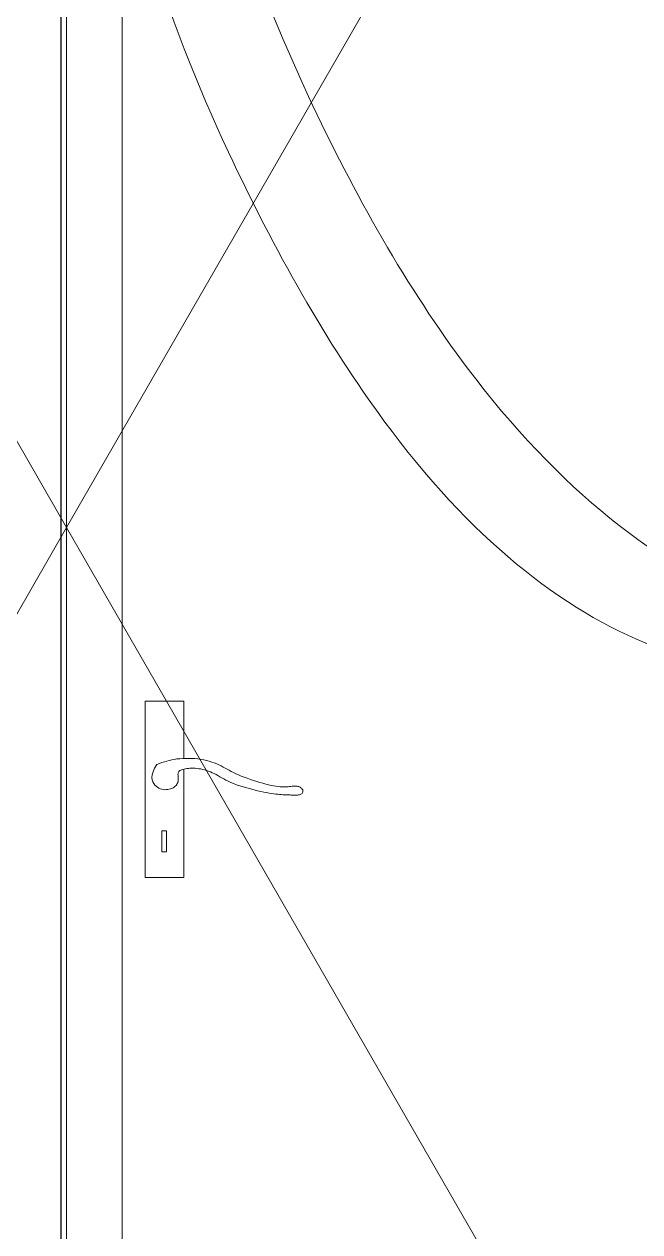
# Model space of a CAD drawing. Header units: inches. Extents: x -12478 to 399182, y -16583 to 525552.
# Drawn here: x 23937 to 24490, y 33675 to 34759 of the extents above; entities that cross this region are included whole.
import ezdxf

# ---------------------------------------------------------------- set-up
doc = ezdxf.new("R2010")
doc.units = ezdxf.units.IN
doc.header["$LTSCALE"] = 1000
doc.header["$MEASUREMENT"] = 0
doc.linetypes.add('HIDDEN', pattern=[0.375, 0.25, -0.125])
doc.linetypes.add('HIDDEN2', pattern=[0.1875, 0.125, -0.0625])
doc.layers.add('8', color=8, linetype='Continuous')
doc.layers.add('Layer1', color=1, linetype='Continuous')
doc.layers.add('A-GLAZ', color=134, linetype='Continuous', lineweight=18)
doc.layers.add('Fabric', color=253, linetype='Continuous', lineweight=0)

# ---------------------------------------------------------------- blocks, each defined once
blk = doc.blocks.new('curtain elev1')
at = {"layer": 'Fabric', "lineweight": 0}
for points, knots in [([(323477.3, -7402.8, 0), (323411.7, -8278.9, 0), (323342, -8620.9, 0), (323084.8, -9075.5, 0), (322864.5, -9251.8, 0), (322695, -9247.7, 0), (322548.9, -9204.4, 0)], [407.218474, 407.218474, 407.218474, 407.218474, 756.841523, 881.937441, 1071.680382, 1265.355331, 1265.355331, 1265.355331, 1265.355331]), ([(323418.6, -7406.3, 0), (323351.1, -8168.9, 0), (323286.1, -8542.6, 0), (323012.8, -9025.7, 0), (322792.5, -9202, 0), (322622.8, -9197.9, 0), (322548.9, -9177.2, 0), (322548.9, -9177.2, 0), (322548.9, -9177.2, 0), (322548.9, -9177.2, 0)], [365.515274, 365.515274, 365.515274, 365.515274, 756.841523, 881.937441, 1071.680382, 1208.200709, 1265.782785, 1265.782785, 1265.786307, 1265.786307, 1265.786307, 1265.786307])]:
    blk.add_open_spline(points, degree=3, knots=knots, dxfattribs=at)
blk = doc.blocks.new('gl-05')
at = {"layer": 'A-GLAZ', "linetype": 'HIDDEN2', "ltscale": 20}
for p, q in [((187527.9, -68951.3), (187527.9, -66521.3)), ((187477.9, -68901.3), (187477.9, -66571.3))]:
    blk.add_line(p, q, dxfattribs=at)
for points in [[(186827.9, -66521.3), (187527.9, -67736.3), (186827.9, -68951.3)], [(188227.9, -66521.3), (187527.9, -67736.3), (188227.9, -68951.3)], [(187422.6, -67943.5), (187422.6, -67892.3), (187457.2, -67892.3), (187457.2, -68050.3), (187422.6, -68050.3), (187422.6, -67953.2)], [(187446.6, -67948.9), (187444.4, -67948), (187442.2, -67947.2), (187440, -67946.5), (187437.8, -67945.9), (187435.6, -67945.3), (187433.4, -67944.8), (187431.1, -67944.4), (187428.7, -67944), (187426.1, -67943.8), (187423.5, -67943.6), (187420.8, -67943.5), (187418.1, -67943.5), (187415.3, -67943.5), (187412.6, -67943.7), (187409.9, -67944), (187407.2, -67944.4), (187404.6, -67944.8), (187402.1, -67945.4), (187399.7, -67946.1), (187397.4, -67946.8), (187395.2, -67947.6), (187393, -67948.5), (187391, -67949.4), (187389, -67950.3), (187387.1, -67951.3), (187385.3, -67952.3), (187383.5, -67953.2), (187381.7, -67954.2), (187379.9, -67955.2), (187377.9, -67956.3), (187375.8, -67957.3), (187373.5, -67958.3), (187371.1, -67959.4), (187368.4, -67960.4), (187365.7, -67961.4), (187362.8, -67962.4), (187359.9, -67963.4), (187357.1, -67964.3), (187354.3, -67965.2), (187351.5, -67965.9), (187348.9, -67966.6), (187346.4, -67967.2), (187344.1, -67967.8), (187341.9, -67968.2), (187339.8, -67968.6), (187337.9, -67968.9), (187336, -67969.1), (187334.3, -67969.2), (187332.8, -67969.2), (187331.3, -67969.2), (187330, -67969.1), (187328.7, -67969), (187327.6, -67968.9), (187326.5, -67968.7), (187325.4, -67968.6), (187324.4, -67968.5), (187323.5, -67968.5), (187322.6, -67968.5), (187321.7, -67968.5), (187320.9, -67968.6), (187320.1, -67968.7), (187319.4, -67968.9), (187318.7, -67969.2), (187318, -67969.5), (187317.5, -67969.9), (187316.9, -67970.4), (187316.5, -67970.8), (187316.1, -67971.4), (187315.8, -67971.9), (187315.6, -67972.4), (187315.6, -67973), (187315.6, -67973.5), (187315.8, -67974), (187316, -67974.4), (187316.4, -67974.9), (187316.9, -67975.3), (187317.5, -67975.6), (187318.1, -67975.9), (187318.8, -67976.1), (187319.6, -67976.3), (187320.4, -67976.4), (187321.3, -67976.5), (187322.2, -67976.5), (187323.1, -67976.5), (187324, -67976.5), (187325, -67976.4), (187326, -67976.4), (187327, -67976.3), (187328, -67976.3), (187329, -67976.2), (187330.1, -67976.2), (187331.2, -67976.2), (187332.4, -67976.1), (187333.6, -67976.1), (187335, -67976), (187336.5, -67975.9), (187338.1, -67975.7), (187339.8, -67975.6), (187341.6, -67975.3), (187343.7, -67975), (187345.8, -67974.7), (187348.2, -67974.3), (187350.7, -67973.8), (187353.5, -67973.2), (187356.4, -67972.6), (187359.5, -67971.8), (187362.7, -67971), (187365.9, -67970.1), (187369.1, -67969.2), (187372.2, -67968.3), (187375.1, -67967.2), (187377.9, -67966.2), (187380.4, -67965.2), (187382.6, -67964.1), (187384.7, -67963), (187386.6, -67962), (187388.5, -67961), (187390.2, -67960), (187391.9, -67959), (187393.6, -67958.1), (187395.2, -67957.2), (187397, -67956.4), (187398.7, -67955.7), (187400.4, -67955), (187402.2, -67954.4), (187403.9, -67953.9), (187405.6, -67953.4), (187407.3, -67953), (187409, -67952.8), (187410.7, -67952.5), (187412.3, -67952.4), (187413.9, -67952.3), (187415.5, -67952.3), (187417, -67952.4), (187418.4, -67952.5), (187419.8, -67952.6), (187421, -67952.8), (187422.2, -67953.1), (187423.3, -67953.4), (187424.3, -67953.7), (187425.2, -67954.1), (187426, -67954.5), (187426.6, -67954.9), (187427.1, -67955.4), (187427.4, -67956), (187427.6, -67956.5), (187427.7, -67957.1), (187427.8, -67957.8), (187427.7, -67958.5), (187427.6, -67959.2), (187427.6, -67960), (187427.5, -67960.8), (187427.5, -67961.6), (187427.5, -67962.5), (187427.6, -67963.4), (187427.7, -67964.4), (187428, -67965.3), (187428.4, -67966.2), (187428.9, -67967), (187429.5, -67967.8), (187430.2, -67968.6), (187431.1, -67969.3), (187432.1, -67969.9), (187433.2, -67970.5), (187434.4, -67970.9), (187435.7, -67971.3), (187437, -67971.5), (187438.3, -67971.6), (187439.7, -67971.7), (187441, -67971.5), (187442.4, -67971.3), (187443.7, -67970.9), (187445, -67970.3), (187446.2, -67969.5), (187447.4, -67968.6), (187448.5, -67967.5), (187449.5, -67966.1), (187450.3, -67964.6), (187450.9, -67962.7), (187451.1, -67960.6), (187450.8, -67958.2), (187450.1, -67955.5), (187448.7, -67952.4), (187446.6, -67948.9)]]:
    blk.add_lwpolyline(points, dxfattribs=at)
blk.add_lwpolyline([(187438, -68027.5), (187438, -68008.6), (187442.4, -68008.6), (187442.4, -68027.5)], close=True, dxfattribs=at)

msp = doc.modelspace()

# ---------------------------------------------------------------- linework, layer by layer
at = {"layer": '8', "linetype": 'HIDDEN', "ltscale": 300}
msp.add_line((23970, 35672.3, 0), (23970, 33072.3, 0), dxfattribs=at)

# ---------------------------------------------------------------- block references
at = {"xscale": -1}
msp.add_blockref('curtain elev1', (347367.7, 43417.5, 0), dxfattribs=at)
at = {"layer": 'Layer1', "xscale": -1}
msp.add_blockref('gl-05', (211503, 102043.6, 0), dxfattribs=at)

doc.saveas('drawing.dxf')
